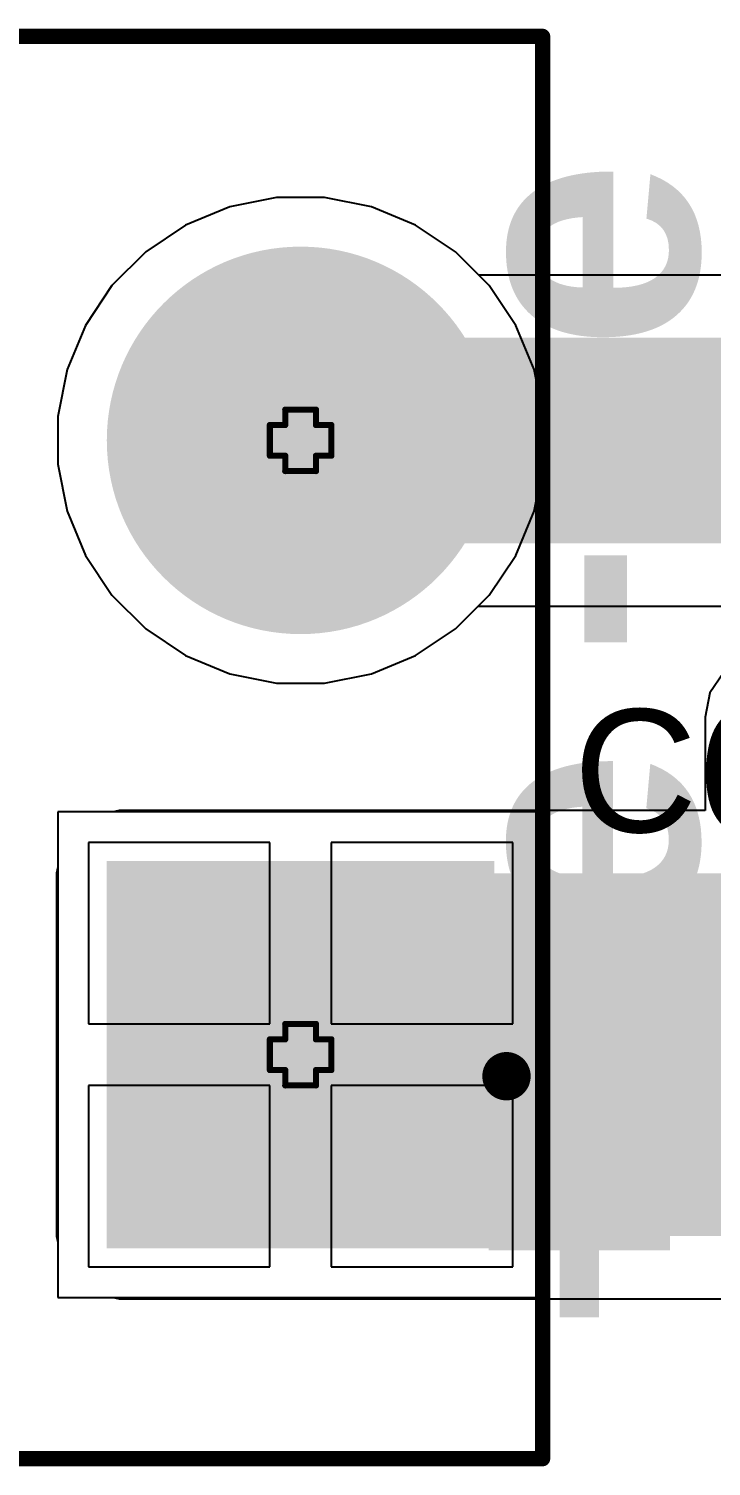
# Model space of a CAD drawing. Header units: inches. Extents: x -3 to 5437, y -3 to 5435.
# Drawn here: x 6.84 to 12.49, y 102.83 to 114.72 of the extents above; entities that cross this region are included whole.
import ezdxf

# ---------------------------------------------------------------- set-up
doc = ezdxf.new("R2010")
doc.units = ezdxf.units.IN
for name, color, linetype in [('Bottom Layer', 5, 'Continuous'), ('Bottom Solder', 6, 'Continuous'), ('Drill Drawing', 1, 'Continuous'), ('GND', 16, 'Continuous'), ('Multi-Layer', 9, 'Continuous'), ('Pad Holes', 156, 'Continuous'), ('PWR', 76, 'Continuous'), ('Top Layer', 1, 'Continuous'), ('Top Overlay', 2, 'Continuous'), ('Top Solder', 216, 'Continuous')]:
    doc.layers.add(name, color=color, linetype=linetype)
doc.styles.add('Arial', font='', dxfattribs={"height": 0.2})
doc.styles.add('Arial_Bold', font='', dxfattribs={"height": 0.2})
doc.styles.get('Arial').set_extended_font_data('Arial')
doc.styles.get('Arial_Bold').set_extended_font_data('Arial', bold=True)

# ---------------------------------------------------------------- blocks, each defined once
blk = doc.blocks.new('TBP01R1_508_02BE_333')
at = {"layer": 'Bottom Layer'}
blk.add_hatch(color=5, dxfattribs=at).paths.add_polyline_path([(-4.04, 1.5), (-1.04, 1.5), (-1.04, -1.5), (-4.04, -1.5)])
h = blk.add_hatch(color=5, dxfattribs=at)
edge = h.paths.add_edge_path()
edge.add_arc((2.54, 0), 1.5, 0, 360)
at = {"layer": 'Bottom Solder'}
blk.add_hatch(color=6, dxfattribs=at).paths.add_polyline_path([(-4.142, 1.602), (-0.938, 1.602), (-0.938, -1.602), (-4.142, -1.602)])
h = blk.add_hatch(color=6, dxfattribs=at)
edge = h.paths.add_edge_path()
edge.add_arc((2.54, 0), 1.602, 0, 360)
at = {"layer": 'GND'}
blk.add_hatch(color=16, dxfattribs=at).paths.add_polyline_path([(-4.04, 1.5), (-1.04, 1.5), (-1.04, -1.5), (-4.04, -1.5)])
h = blk.add_hatch(color=16, dxfattribs=at)
edge = h.paths.add_edge_path()
edge.add_arc((2.54, 0), 1.5, 0, 360)
at = {"layer": 'Multi-Layer'}
blk.add_hatch(color=9, dxfattribs=at).paths.add_polyline_path([(-4.04, 1.5), (-1.04, 1.5), (-1.04, -1.5), (-4.04, -1.5)])
h = blk.add_hatch(color=9, dxfattribs=at)
edge = h.paths.add_edge_path()
edge.add_arc((2.54, 0), 1.5, 0, 360)
at = {"layer": 'Pad Holes'}
h = blk.add_hatch(color=7, dxfattribs=at)
edge = h.paths.add_edge_path()
edge.add_arc((-2.54, 0), 0.85, 0, 360)
h = blk.add_hatch(color=7, dxfattribs=at)
edge = h.paths.add_edge_path()
edge.add_arc((2.54, 0), 0.85, 0, 360)
at = {"layer": 'PWR'}
blk.add_hatch(color=76, dxfattribs=at).paths.add_polyline_path([(-4.04, 1.5), (-1.04, 1.5), (-1.04, -1.5), (-4.04, -1.5)])
h = blk.add_hatch(color=76, dxfattribs=at)
edge = h.paths.add_edge_path()
edge.add_arc((2.54, 0), 1.5, 0, 360)
at = {"layer": 'Top Layer'}
blk.add_hatch(color=1, dxfattribs=at).paths.add_polyline_path([(-4.04, 1.5), (-1.04, 1.5), (-1.04, -1.5), (-4.04, -1.5)])
h = blk.add_hatch(color=1, dxfattribs=at)
edge = h.paths.add_edge_path()
edge.add_arc((2.54, 0), 1.5, 0, 360)
at = {"layer": 'Top Solder'}
blk.add_hatch(color=216, dxfattribs=at).paths.add_polyline_path([(-4.142, 1.602), (-0.938, 1.602), (-0.938, -1.602), (-4.142, -1.602)])
h = blk.add_hatch(color=216, dxfattribs=at)
edge = h.paths.add_edge_path()
edge.add_arc((2.54, 0), 1.602, 0, 360)
at = {"layer": 'Top Overlay'}
for points in [[(-5.88, 10, 0.127, 0.127, 0), (5.88, 10, 0.127, 0.127, 0)], [(-5.88, 10, 0.127, 0.127, 0), (-5.88, -2, 0.127, 0.127, 0)], [(5.88, 10, 0.127, 0.127, 0), (5.88, -2, 0.127, 0.127, 0)], [(-3.683, 8.611, 0.254, 0.254, 0), (-3.2, 8.128, 0.254, 0.254, 0)], [(-1.905, 8.611, 0.254, 0.254, 0), (-2.388, 8.128, 0.254, 0.254, 0)], [(1.397, 8.611, 0.254, 0.254, 0), (1.88, 8.128, 0.254, 0.254, 0)], [(1.397, 8.611, 0.254, 0.254, 0), (1.88, 8.128, 0.254, 0.254, 0)], [(3.175, 8.611, 0.254, 0.254, 0), (2.692, 8.128, 0.254, 0.254, 0)], [(3.175, 8.611, 0.254, 0.254, 0), (2.692, 8.128, 0.254, 0.254, 0)], [(-3.2, 8.128, 0.254, 0.254, 0), (-2.388, 8.128, 0.254, 0.254, 0)], [(1.88, 8.128, 0.254, 0.254, 0), (2.692, 8.128, 0.254, 0.254, 0)], [(1.88, 8.128, 0.254, 0.254, 0), (2.692, 8.128, 0.254, 0.254, 0)], [(-5.88, -2, 0.127, 0.127, 0), (5.88, -2, 0.127, 0.127, 0)]]:
    blk.add_lwpolyline(points, format="xyseb", dxfattribs=at)
for points in [[(-5.912, 10, 0.0635, 0.0635, 1), (-5.848, 10, 0.0635, 0.0635, 1)], [(-5.912, 10, 0.0635, 0.0635, 1), (-5.848, 10, 0.0635, 0.0635, 1)], [(5.848, 10, 0.0635, 0.0635, 1), (5.912, 10, 0.0635, 0.0635, 1)], [(5.848, 10, 0.0635, 0.0635, 1), (5.912, 10, 0.0635, 0.0635, 1)], [(-3.747, 8.611, 0.127, 0.127, 1), (-3.619, 8.611, 0.127, 0.127, 1)], [(-1.968, 8.611, 0.127, 0.127, 1), (-1.841, 8.611, 0.127, 0.127, 1)], [(1.333, 8.611, 0.127, 0.127, 1), (1.46, 8.611, 0.127, 0.127, 1)], [(1.333, 8.611, 0.127, 0.127, 1), (1.46, 8.611, 0.127, 0.127, 1)], [(3.111, 8.611, 0.127, 0.127, 1), (3.239, 8.611, 0.127, 0.127, 1)], [(3.111, 8.611, 0.127, 0.127, 1), (3.239, 8.611, 0.127, 0.127, 1)], [(-3.264, 8.128, 0.127, 0.127, 1), (-3.137, 8.128, 0.127, 0.127, 1)], [(-3.264, 8.128, 0.127, 0.127, 1), (-3.137, 8.128, 0.127, 0.127, 1)], [(-2.451, 8.128, 0.127, 0.127, 1), (-2.324, 8.128, 0.127, 0.127, 1)], [(-2.451, 8.128, 0.127, 0.127, 1), (-2.324, 8.128, 0.127, 0.127, 1)], [(1.816, 8.128, 0.127, 0.127, 1), (1.943, 8.128, 0.127, 0.127, 1)], [(1.816, 8.128, 0.127, 0.127, 1), (1.943, 8.128, 0.127, 0.127, 1)], [(1.816, 8.128, 0.127, 0.127, 1), (1.943, 8.128, 0.127, 0.127, 1)], [(1.816, 8.128, 0.127, 0.127, 1), (1.943, 8.128, 0.127, 0.127, 1)], [(2.629, 8.128, 0.127, 0.127, 1), (2.756, 8.128, 0.127, 0.127, 1)], [(2.629, 8.128, 0.127, 0.127, 1), (2.756, 8.128, 0.127, 0.127, 1)], [(2.629, 8.128, 0.127, 0.127, 1), (2.756, 8.128, 0.127, 0.127, 1)], [(2.629, 8.128, 0.127, 0.127, 1), (2.756, 8.128, 0.127, 0.127, 1)], [(-2.618, -1.702, 0.2, 0.2, 1), (-2.818, -1.702, 0.2, 0.2, 1)], [(-2.868, -1.702, 0.1, 0.1, 1), (-2.768, -1.702, 0.1, 0.1, 1)], [(-2.668, -1.702, 0.1, 0.1, 1), (-2.568, -1.702, 0.1, 0.1, 1)], [(-5.912, -2, 0.0635, 0.0635, 1), (-5.848, -2, 0.0635, 0.0635, 1)], [(-5.912, -2, 0.0635, 0.0635, 1), (-5.848, -2, 0.0635, 0.0635, 1)], [(5.848, -2, 0.0635, 0.0635, 1), (5.912, -2, 0.0635, 0.0635, 1)], [(5.848, -2, 0.0635, 0.0635, 1), (5.912, -2, 0.0635, 0.0635, 1)]]:
    blk.add_lwpolyline(points, format="xyseb", close=True, dxfattribs=at)

msp = doc.modelspace()

# ---------------------------------------------------------------- hatches: boundary and pattern name
at = {"layer": 'Top Layer'}
for points in [[(9.091, 110.465), (13.858, 110.465), (13.858, 112.166), (9.091, 112.166)], [(7.591, 104.737), (15.197, 104.737), (15.197, 107.737), (7.591, 107.737)]]:
    msp.add_hatch(color=1, dxfattribs=at).paths.add_polyline_path(points)

# ---------------------------------------------------------------- linework, layer by layer
at = {"layer": 'Bottom Layer'}
for p, q in [((8.893, 113.325), (8.505, 113.248)), ((9.289, 113.325), (8.893, 113.325)), ((9.677, 113.248), (9.289, 113.325)), ((8.505, 113.248), (8.14, 113.097)), ((10.042, 113.097), (9.677, 113.248)), ((8.14, 113.097), (7.811, 112.877)), ((10.371, 112.877), (10.042, 113.097)), ((7.811, 112.877), (7.531, 112.597)), ((10.651, 112.597), (10.371, 112.877)), ((7.531, 112.597), (7.312, 112.268)), ((10.871, 112.268), (10.651, 112.597)), ((7.312, 112.268), (7.16, 111.903)), ((11.022, 111.903), (10.871, 112.268)), ((7.16, 111.903), (7.083, 111.515)), ((11.099, 111.515), (11.022, 111.903)), ((7.083, 111.515), (7.083, 111.119)), ((11.099, 111.119), (11.099, 111.515)), ((7.083, 111.119), (7.16, 110.732)), ((11.022, 110.732), (11.099, 111.119)), ((7.16, 110.732), (7.312, 110.366)), ((10.871, 110.366), (11.022, 110.732)), ((7.312, 110.366), (7.531, 110.037)), ((10.651, 110.037), (10.871, 110.366)), ((7.531, 110.037), (7.811, 109.758)), ((10.371, 109.758), (10.651, 110.037)), ((7.811, 109.758), (8.14, 109.538)), ((10.042, 109.538), (10.371, 109.758)), ((8.14, 109.538), (8.505, 109.386)), ((9.677, 109.386), (10.042, 109.538)), ((8.505, 109.386), (8.893, 109.309)), ((9.289, 109.309), (9.677, 109.386)), ((8.893, 109.309), (9.289, 109.309)), ((11.099, 108.245), (7.083, 108.245)), ((7.083, 108.245), (7.083, 104.229)), ((11.099, 104.229), (11.099, 108.245)), ((7.083, 104.229), (11.099, 104.229))]:
    msp.add_line(p, q, dxfattribs=at)
at = {"layer": 'Drill Drawing'}
for points in [[(8.964, 111.444, 0.0508, 0.0508, 0), (8.964, 111.571, 0.0508, 0.0508, 0)], [(8.964, 111.571, 0.0508, 0.0508, 0), (9.218, 111.571, 0.0508, 0.0508, 0)], [(9.218, 111.444, 0.0508, 0.0508, 0), (9.218, 111.571, 0.0508, 0.0508, 0)], [(8.837, 111.19, 0.0508, 0.0508, 0), (8.837, 111.444, 0.0508, 0.0508, 0)], [(8.837, 111.444, 0.0508, 0.0508, 0), (8.964, 111.444, 0.0508, 0.0508, 0)], [(9.218, 111.444, 0.0508, 0.0508, 0), (9.345, 111.444, 0.0508, 0.0508, 0)], [(9.345, 111.19, 0.0508, 0.0508, 0), (9.345, 111.444, 0.0508, 0.0508, 0)], [(8.837, 111.19, 0.0508, 0.0508, 0), (8.964, 111.19, 0.0508, 0.0508, 0)], [(8.964, 111.063, 0.0508, 0.0508, 0), (8.964, 111.19, 0.0508, 0.0508, 0)], [(9.218, 111.19, 0.0508, 0.0508, 0), (9.345, 111.19, 0.0508, 0.0508, 0)], [(9.218, 111.063, 0.0508, 0.0508, 0), (9.218, 111.19, 0.0508, 0.0508, 0)], [(8.964, 111.063, 0.0508, 0.0508, 0), (9.218, 111.063, 0.0508, 0.0508, 0)], [(8.964, 106.364, 0.0508, 0.0508, 0), (8.964, 106.491, 0.0508, 0.0508, 0)], [(8.964, 106.491, 0.0508, 0.0508, 0), (9.218, 106.491, 0.0508, 0.0508, 0)], [(9.218, 106.364, 0.0508, 0.0508, 0), (9.218, 106.491, 0.0508, 0.0508, 0)], [(8.837, 106.11, 0.0508, 0.0508, 0), (8.837, 106.364, 0.0508, 0.0508, 0)], [(8.837, 106.364, 0.0508, 0.0508, 0), (8.964, 106.364, 0.0508, 0.0508, 0)], [(9.218, 106.364, 0.0508, 0.0508, 0), (9.345, 106.364, 0.0508, 0.0508, 0)], [(9.345, 106.11, 0.0508, 0.0508, 0), (9.345, 106.364, 0.0508, 0.0508, 0)], [(8.837, 106.11, 0.0508, 0.0508, 0), (8.964, 106.11, 0.0508, 0.0508, 0)], [(8.964, 105.983, 0.0508, 0.0508, 0), (8.964, 106.11, 0.0508, 0.0508, 0)], [(9.218, 106.11, 0.0508, 0.0508, 0), (9.345, 106.11, 0.0508, 0.0508, 0)], [(9.218, 105.983, 0.0508, 0.0508, 0), (9.218, 106.11, 0.0508, 0.0508, 0)], [(8.964, 105.983, 0.0508, 0.0508, 0), (9.218, 105.983, 0.0508, 0.0508, 0)]]:
    msp.add_lwpolyline(points, format="xyseb", dxfattribs=at)
for points in [[(8.951, 111.571, 0.0254, 0.0254, 1), (8.977, 111.571, 0.0254, 0.0254, 1)], [(8.951, 111.571, 0.0254, 0.0254, 1), (8.977, 111.571, 0.0254, 0.0254, 1)], [(9.205, 111.571, 0.0254, 0.0254, 1), (9.231, 111.571, 0.0254, 0.0254, 1)], [(9.205, 111.571, 0.0254, 0.0254, 1), (9.231, 111.571, 0.0254, 0.0254, 1)], [(8.824, 111.444, 0.0254, 0.0254, 1), (8.85, 111.444, 0.0254, 0.0254, 1)], [(8.824, 111.444, 0.0254, 0.0254, 1), (8.85, 111.444, 0.0254, 0.0254, 1)], [(8.951, 111.444, 0.0254, 0.0254, 1), (8.977, 111.444, 0.0254, 0.0254, 1)], [(8.951, 111.444, 0.0254, 0.0254, 1), (8.977, 111.444, 0.0254, 0.0254, 1)], [(9.205, 111.444, 0.0254, 0.0254, 1), (9.231, 111.444, 0.0254, 0.0254, 1)], [(9.205, 111.444, 0.0254, 0.0254, 1), (9.231, 111.444, 0.0254, 0.0254, 1)], [(9.332, 111.444, 0.0254, 0.0254, 1), (9.358, 111.444, 0.0254, 0.0254, 1)], [(9.332, 111.444, 0.0254, 0.0254, 1), (9.358, 111.444, 0.0254, 0.0254, 1)], [(8.824, 111.19, 0.0254, 0.0254, 1), (8.85, 111.19, 0.0254, 0.0254, 1)], [(8.824, 111.19, 0.0254, 0.0254, 1), (8.85, 111.19, 0.0254, 0.0254, 1)], [(8.951, 111.19, 0.0254, 0.0254, 1), (8.977, 111.19, 0.0254, 0.0254, 1)], [(8.951, 111.19, 0.0254, 0.0254, 1), (8.977, 111.19, 0.0254, 0.0254, 1)], [(9.205, 111.19, 0.0254, 0.0254, 1), (9.231, 111.19, 0.0254, 0.0254, 1)], [(9.205, 111.19, 0.0254, 0.0254, 1), (9.231, 111.19, 0.0254, 0.0254, 1)], [(9.332, 111.19, 0.0254, 0.0254, 1), (9.358, 111.19, 0.0254, 0.0254, 1)], [(9.332, 111.19, 0.0254, 0.0254, 1), (9.358, 111.19, 0.0254, 0.0254, 1)], [(8.951, 111.063, 0.0254, 0.0254, 1), (8.977, 111.063, 0.0254, 0.0254, 1)], [(8.951, 111.063, 0.0254, 0.0254, 1), (8.977, 111.063, 0.0254, 0.0254, 1)], [(9.205, 111.063, 0.0254, 0.0254, 1), (9.231, 111.063, 0.0254, 0.0254, 1)], [(9.205, 111.063, 0.0254, 0.0254, 1), (9.231, 111.063, 0.0254, 0.0254, 1)], [(8.951, 106.491, 0.0254, 0.0254, 1), (8.977, 106.491, 0.0254, 0.0254, 1)], [(8.951, 106.491, 0.0254, 0.0254, 1), (8.977, 106.491, 0.0254, 0.0254, 1)], [(9.205, 106.491, 0.0254, 0.0254, 1), (9.231, 106.491, 0.0254, 0.0254, 1)], [(9.205, 106.491, 0.0254, 0.0254, 1), (9.231, 106.491, 0.0254, 0.0254, 1)], [(8.824, 106.364, 0.0254, 0.0254, 1), (8.85, 106.364, 0.0254, 0.0254, 1)], [(8.824, 106.364, 0.0254, 0.0254, 1), (8.85, 106.364, 0.0254, 0.0254, 1)], [(8.951, 106.364, 0.0254, 0.0254, 1), (8.977, 106.364, 0.0254, 0.0254, 1)], [(8.951, 106.364, 0.0254, 0.0254, 1), (8.977, 106.364, 0.0254, 0.0254, 1)], [(9.205, 106.364, 0.0254, 0.0254, 1), (9.231, 106.364, 0.0254, 0.0254, 1)], [(9.205, 106.364, 0.0254, 0.0254, 1), (9.231, 106.364, 0.0254, 0.0254, 1)], [(9.332, 106.364, 0.0254, 0.0254, 1), (9.358, 106.364, 0.0254, 0.0254, 1)], [(9.332, 106.364, 0.0254, 0.0254, 1), (9.358, 106.364, 0.0254, 0.0254, 1)], [(8.824, 106.11, 0.0254, 0.0254, 1), (8.85, 106.11, 0.0254, 0.0254, 1)], [(8.824, 106.11, 0.0254, 0.0254, 1), (8.85, 106.11, 0.0254, 0.0254, 1)], [(8.951, 106.11, 0.0254, 0.0254, 1), (8.977, 106.11, 0.0254, 0.0254, 1)], [(8.951, 106.11, 0.0254, 0.0254, 1), (8.977, 106.11, 0.0254, 0.0254, 1)], [(9.205, 106.11, 0.0254, 0.0254, 1), (9.231, 106.11, 0.0254, 0.0254, 1)], [(9.205, 106.11, 0.0254, 0.0254, 1), (9.231, 106.11, 0.0254, 0.0254, 1)], [(9.332, 106.11, 0.0254, 0.0254, 1), (9.358, 106.11, 0.0254, 0.0254, 1)], [(9.332, 106.11, 0.0254, 0.0254, 1), (9.358, 106.11, 0.0254, 0.0254, 1)], [(8.951, 105.983, 0.0254, 0.0254, 1), (8.977, 105.983, 0.0254, 0.0254, 1)], [(8.951, 105.983, 0.0254, 0.0254, 1), (8.977, 105.983, 0.0254, 0.0254, 1)], [(9.205, 105.983, 0.0254, 0.0254, 1), (9.231, 105.983, 0.0254, 0.0254, 1)], [(9.205, 105.983, 0.0254, 0.0254, 1), (9.231, 105.983, 0.0254, 0.0254, 1)]]:
    msp.add_lwpolyline(points, format="xyseb", close=True, dxfattribs=at)
at = {"layer": 'GND'}
for p, q in [((8.893, 113.325), (8.505, 113.248)), ((9.289, 113.325), (8.893, 113.325)), ((9.677, 113.248), (9.289, 113.325)), ((8.505, 113.248), (8.14, 113.097)), ((10.042, 113.097), (9.677, 113.248)), ((8.14, 113.097), (7.811, 112.877)), ((10.371, 112.877), (10.042, 113.097)), ((7.811, 112.877), (7.531, 112.597)), ((10.651, 112.597), (10.371, 112.877)), ((7.531, 112.597), (7.312, 112.268)), ((10.871, 112.268), (10.651, 112.597)), ((7.312, 112.268), (7.16, 111.903)), ((11.022, 111.903), (10.871, 112.268)), ((7.16, 111.903), (7.083, 111.515)), ((11.099, 111.515), (11.022, 111.903)), ((7.083, 111.515), (7.083, 111.119)), ((11.099, 111.119), (11.099, 111.515)), ((7.083, 111.119), (7.16, 110.732)), ((11.022, 110.732), (11.099, 111.119)), ((7.16, 110.732), (7.312, 110.366)), ((10.871, 110.366), (11.022, 110.732)), ((7.312, 110.366), (7.531, 110.037)), ((10.651, 110.037), (10.871, 110.366)), ((7.531, 110.037), (7.811, 109.758)), ((10.371, 109.758), (10.651, 110.037)), ((7.811, 109.758), (8.14, 109.538)), ((10.042, 109.538), (10.371, 109.758)), ((8.14, 109.538), (8.505, 109.386)), ((9.677, 109.386), (10.042, 109.538)), ((8.505, 109.386), (8.893, 109.309)), ((9.289, 109.309), (9.677, 109.386)), ((8.893, 109.309), (9.289, 109.309)), ((11.099, 108.245), (7.083, 108.245)), ((7.083, 108.245), (7.083, 104.229)), ((11.099, 104.229), (11.099, 108.245)), ((7.083, 104.229), (11.099, 104.229))]:
    msp.add_line(p, q, dxfattribs=at)
at = {"layer": 'PWR'}
for p, q in [((8.893, 113.325), (8.505, 113.248)), ((9.289, 113.325), (8.893, 113.325)), ((9.677, 113.248), (9.289, 113.325)), ((8.505, 113.248), (8.14, 113.097)), ((10.042, 113.097), (9.677, 113.248)), ((8.14, 113.097), (7.811, 112.877)), ((10.371, 112.877), (10.042, 113.097)), ((7.811, 112.877), (7.531, 112.597)), ((10.651, 112.597), (10.371, 112.877)), ((7.531, 112.597), (7.312, 112.268)), ((10.871, 112.268), (10.651, 112.597)), ((7.312, 112.268), (7.16, 111.903)), ((11.022, 111.903), (10.871, 112.268)), ((7.16, 111.903), (7.083, 111.515)), ((11.099, 111.515), (11.022, 111.903)), ((7.083, 111.515), (7.083, 111.119)), ((11.099, 111.119), (11.099, 111.515)), ((7.083, 111.119), (7.16, 110.732)), ((11.022, 110.732), (11.099, 111.119)), ((7.16, 110.732), (7.312, 110.366)), ((10.871, 110.366), (11.022, 110.732)), ((7.312, 110.366), (7.531, 110.037)), ((10.651, 110.037), (10.871, 110.366)), ((7.531, 110.037), (7.811, 109.758)), ((10.371, 109.758), (10.651, 110.037)), ((7.811, 109.758), (8.14, 109.538)), ((10.042, 109.538), (10.371, 109.758)), ((8.14, 109.538), (8.505, 109.386)), ((9.677, 109.386), (10.042, 109.538)), ((8.505, 109.386), (8.893, 109.309)), ((9.289, 109.309), (9.677, 109.386)), ((8.893, 109.309), (9.289, 109.309)), ((8.837, 107.991), (7.337, 107.991)), ((7.337, 107.991), (7.337, 106.491)), ((8.837, 106.491), (8.837, 107.991)), ((10.845, 107.991), (9.345, 107.991)), ((9.345, 107.991), (9.345, 106.491)), ((10.845, 106.491), (10.845, 107.991)), ((7.337, 106.491), (8.837, 106.491)), ((9.345, 106.491), (10.845, 106.491)), ((8.837, 105.983), (7.337, 105.983)), ((7.337, 105.983), (7.337, 104.483)), ((8.837, 104.483), (8.837, 105.983)), ((10.845, 105.983), (9.345, 105.983)), ((9.345, 105.983), (9.345, 104.483)), ((10.845, 104.483), (10.845, 105.983)), ((7.337, 104.483), (8.837, 104.483)), ((9.345, 104.483), (10.845, 104.483))]:
    msp.add_line(p, q, dxfattribs=at)
at = {"layer": 'Top Layer'}
for p, q in [((8.893, 113.325), (8.505, 113.248)), ((9.289, 113.325), (8.893, 113.325)), ((9.677, 113.248), (9.289, 113.325)), ((8.505, 113.248), (8.14, 113.097)), ((10.042, 113.097), (9.677, 113.248)), ((8.14, 113.097), (7.811, 112.877)), ((10.371, 112.877), (10.042, 113.097)), ((7.811, 112.877), (7.531, 112.597)), ((10.564, 112.684), (10.371, 112.877)), ((7.531, 112.597), (7.312, 112.268)), ((13.858, 112.684), (10.564, 112.684)), ((7.312, 112.268), (7.16, 111.903)), ((7.16, 111.903), (7.083, 111.515)), ((7.083, 111.515), (7.083, 111.119)), ((7.083, 111.119), (7.16, 110.732)), ((7.16, 110.732), (7.312, 110.366)), ((7.312, 110.366), (7.531, 110.037)), ((7.531, 110.037), (7.811, 109.758)), ((10.371, 109.758), (10.56, 109.947)), ((10.56, 109.947), (13.858, 109.947)), ((7.811, 109.758), (8.14, 109.538)), ((10.042, 109.538), (10.371, 109.758)), ((8.14, 109.538), (8.505, 109.386)), ((9.677, 109.386), (10.042, 109.538)), ((8.505, 109.386), (8.893, 109.309)), ((9.289, 109.309), (9.677, 109.386)), ((12.588, 109.396), (12.475, 109.228)), ((8.893, 109.309), (9.289, 109.309)), ((12.475, 109.228), (12.436, 109.029)), ((12.436, 109.029), (12.436, 108.255)), ((7.541, 108.245), (7.083, 108.245)), ((7.083, 108.245), (7.083, 107.787)), ((7.591, 108.255), (7.541, 108.245)), ((12.436, 108.255), (7.591, 108.255)), ((7.083, 107.787), (7.073, 107.737)), ((7.073, 107.737), (7.073, 104.737)), ((7.073, 104.737), (7.083, 104.687)), ((7.083, 104.687), (7.083, 104.229)), ((7.083, 104.229), (7.541, 104.229)), ((7.541, 104.229), (7.591, 104.219)), ((7.591, 104.219), (15.197, 104.219))]:
    msp.add_line(p, q, dxfattribs=at)

# ---------------------------------------------------------------- block references
at = {"rotation": 90}
msp.add_blockref('TBP01R1_508_02BE_333', (9.091, 108.777), dxfattribs=at)

# ---------------------------------------------------------------- texts
at = {"layer": 'Top Overlay', "style": 'Arial_Bold'}
for s, p in [('-ve', (12.378, 109.535)), ('+ve', (12.377, 103.947))]:
    msp.add_text(s, height=2.032, rotation=90, dxfattribs=at).set_placement(p)
at = {"layer": 'Top Overlay', "style": 'Arial'}
msp.add_text('C68', height=1.016, dxfattribs=at).set_placement((11.346, 108.077))

doc.saveas('drawing.dxf')
